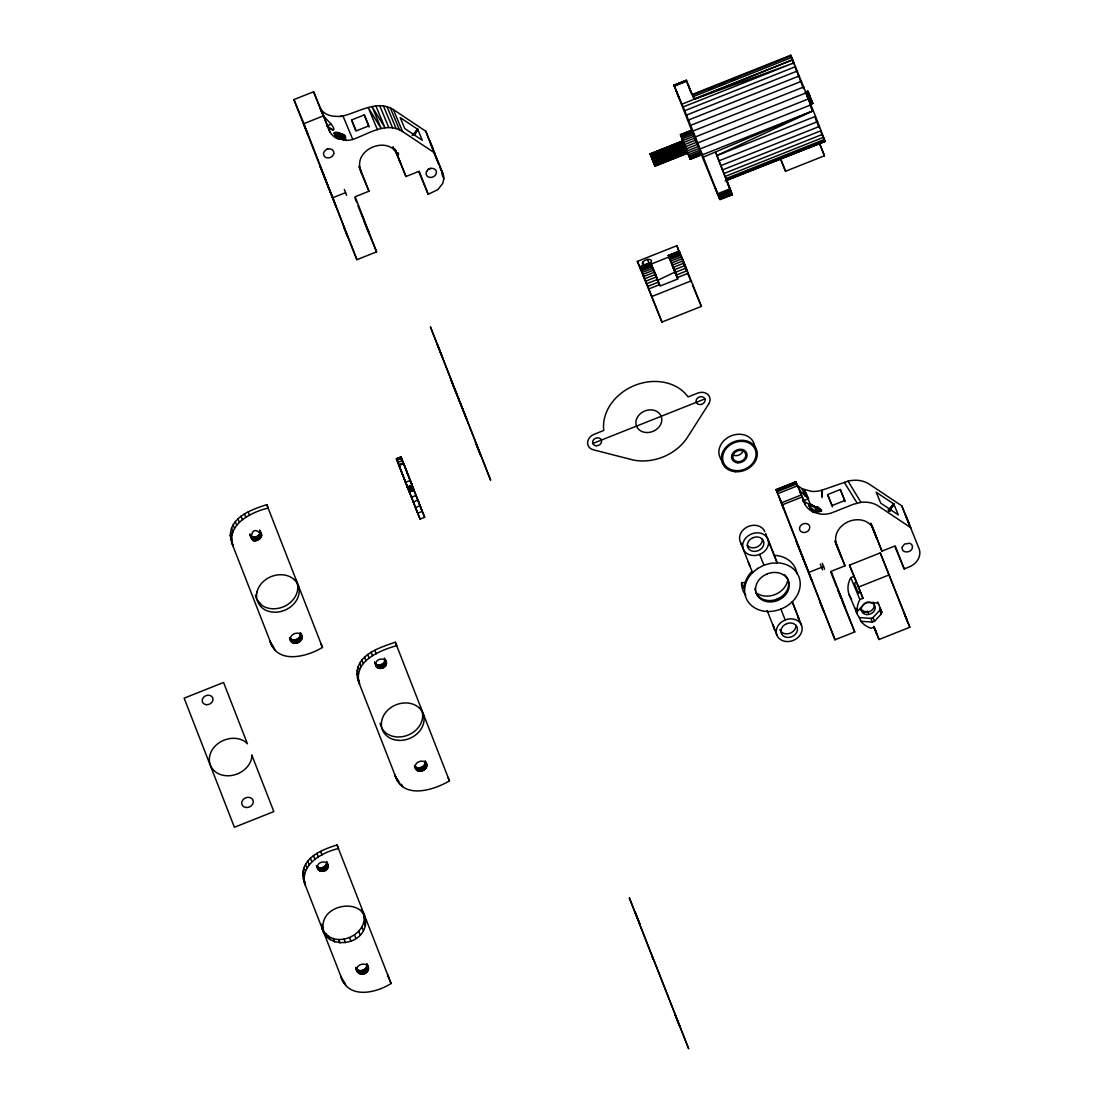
<?xml version="1.0" encoding="UTF-8"?>
<svg xmlns="http://www.w3.org/2000/svg" width="1104" height="1104" viewBox="0 0 1104 1104"><rect width="100%" height="100%" fill="white"/><g stroke="black" fill="none" stroke-linecap="round" stroke-linejoin="round"><path stroke-width="1.5" d="M822.038 497.656L821.721 490.273A23.874 19.789 -22.6 0 1 811.247 491.321L802.125 488.741L797.06 485.222M822.011 496.331L822.094 491.17M809.798 507.15L815.649 511.345L819.292 511.842L821.072 510.71L819.154 508.24L810.957 506.018L804.374 489.665L808.639 498.704L802.567 501.119M677.235 278.222L668.32 255.438L679.167 251.05L680.285 254.072L676.807 245.709L637.367 261.4L644.764 278.719L655.555 274.427L660.192 285.991L677.994 278.926L671.881 264.077L673.633 268.672M639.74 266.809L650.532 262.435L653.706 270.839M668.32 255.438L673.343 267.347L684.19 263.042L701.371 306.388L661.945 322.064L637.367 261.4M230.281 535.523C230.667 516.603 252.112 509.441 266.795 504.652L268.231 508.075C251.698 511.828 225.892 524.483 232.958 545.762L230.281 535.523L231.702 538.945M302.717 874.989C303.02 857.035 322.754 849.376 337.037 844.988L338.528 848.548C322.299 852.081 298.618 865.136 305.463 885.367L302.717 874.989L304.193 878.549M323.044 927.746C321.002 901.733 369.771 897 365.286 925.759C360.442 947.963 322.589 948.971 321.568 924.186L324.052 932.397L322.327 928.933L326.453 936.496M356.896 673.854C357.365 654.079 380.328 647.413 395.342 642.211L396.778 645.633C380.259 650.242 352.038 661.42 359.573 684.094L356.896 673.854L358.317 677.276M324.976 932.935C339.149 950.199 373.621 930.396 361.643 909.931M809.839 527.146L809.273 529.492A5.299 4.402 -22.6 0 1 801.2 531.728A5.299 4.402 -22.6 0 1 801.849 524.538A5.299 4.402 -22.6 0 1 809.591 526.028M744.648 582.498A12.599 10.447 -22.6 0 1 741.64 582.608L741.502 583.864A28.456 23.598 -22.6 0 0 745.793 595.304M250.015 535.136C252.857 539.111 260.02 536.641 260.254 531.907L261.689 535.33C247.724 554.719 248.745 518.093 261.689 535.33M300.26 632.62C307.837 640.762 290.738 648.931 289.565 637.808C292.795 642.362 301.24 638.968 300.495 633.461M316.503 865.853C319.511 870.118 327.391 866.93 326.687 861.796M328.109 867.013C329.282 860.361 318.421 860.485 317.469 866.267C316.296 872.919 327.157 872.795 328.109 867.013L326.618 863.452M360.29 169.257L368.984 191.227L355.129 196.733L376.602 251.85L356.882 259.702L293.899 99.595L313.619 91.756L319.925 107.944A21.431 17.774 -22.6 0 0 335.892 116.362L340.694 116.486C357.185 113.298 376.588 98.987 393.383 109.6L425.827 131.266L443.118 174.17L443.863 178.724L442.732 183.443L437.888 189.584L428.186 194.304L419.065 172.39M374.808 663.076C377.651 667.051 384.813 664.567 385.061 659.833M386.359 664.084C387.532 657.446 376.685 657.57 375.733 663.352C374.56 669.99 385.406 669.88 386.359 664.084L384.937 660.661M356.854 969.602C356.854 962.757 369.647 961.888 368.377 969.491C366.349 976.778 355.378 974.804 355.874 967.228M357.53 972.072L356.054 968.512C359.269 973.079 367.715 969.671 366.97 964.165L368.446 967.725M415.794 769.157L414.359 765.734C417.588 770.302 426.034 766.894 425.288 761.387C431.733 768.274 417.519 776.002 415.173 767.556C414.179 761.263 425.192 758.241 426.71 764.81M692.125 94.53L790.726 55.2L793.859 63.949M859.423 617.591L870.89 618.392L873.016 617.55L879.75 610.264L880.219 608.318L881.765 612.016L881.296 613.962L874.561 621.235L872.436 622.09L860.954 621.29L859.174 617.302A26.261 21.776 -22.6 0 1 855.655 608.276L857.187 611.602L865.039 603.115L867.164 602.26L877.004 602.95L878.66 604.054M817.512 507.564L817.733 506.874L816.574 507.247M650.546 263.152A4.775 2.663 -21.3 0 0 649.318 259.399A4.775 2.663 -21.3 0 0 642.845 262.159L642.39 263.207A4.775 2.663 -21.3 0 0 646.351 265.319M799.889 491.666L804.609 501.754L808.432 503.879L809.439 506.294L810.957 506.018M414.331 134.964L417.74 129.32L400.214 117.617L404.768 128.575L422.294 140.277L417.74 129.32L412.068 135.447M889.189 511L893.743 503.935L876.203 492.232L880.771 503.176L898.297 514.892L893.743 503.935L888.058 510.062M414.055 134.992L417.74 129.32L413.848 134.854M889.134 511.028L893.743 503.935L889.645 511.138L893.743 503.935L888.872 510.862M413.903 135.047L417.74 129.32L414.069 134.729M888.941 511.097L893.743 503.935L889.148 510.697M821.721 490.273L848.024 481.165A26.524 21.983 -22.6 0 1 869.386 484.214L901.816 505.88L919.108 548.771A15.911 13.193 -22.6 0 1 909.116 566.959L904.19 568.919L895.068 547.004M337.106 136.399C361.643 142.844 324.065 122.572 337.355 138.566L345.897 140.387A21.431 17.774 -22.6 0 0 352.756 139.463C367.825 134.233 386.455 121.095 402.505 131.5L434.948 153.166M674.806 272.15L657.487 280.43L656.507 277.946M790.726 55.2L813.289 110.717L716.924 155.54L723.424 172.348M813.289 110.717L703.289 157.113L719.946 199.658L732.269 194.759L715.613 152.214L716.924 155.54L815.497 116.334L813.289 110.717L702.392 154.822L703.289 157.113M681.251 154.96L654.865 165.862L652.547 160.163M726.57 180.035L750.32 170.333M753.48 169.036L759.814 166.442M764.561 164.496L770.896 161.915M323.03 115.478L331.186 124.186C338.1 133.073 329.958 129.858 327.488 126.118L329.917 131.969A21.431 17.774 -22.6 0 0 337.355 138.566M293.899 99.595L303.904 123.62L323.624 115.782L329.917 131.969M326.549 126.035L331.186 124.186M351.61 119.963L364.306 114.913L368.874 125.87L356.164 130.921L351.61 119.963L355.778 130.686M332.759 197.74L320.008 166.152L336.113 206.738L332.759 197.74L345.58 192.648L344.324 189.474M394.984 149.771L405.955 176.516L419.216 171.244L428.186 194.304M673.923 85.118L686.302 80.302L694.292 99.25L794.052 62.845L683.141 106.95L673.923 85.118L677.207 93.495M673.978 85.312L686.302 80.302M674.13 85.546L686.453 80.633M674.144 85.781L684.922 81.489M674.378 86.14L686.702 81.241M692.153 94.406L692.512 95.11L791.085 55.904M708.34 89.176L713.101 87.285M719.463 84.76L724.238 82.855M730.6 80.33L735.374 78.425M692.512 95.11L693.188 96.641L791.761 57.436M681.968 104.149L792.755 59.768L694.181 98.974L693.188 96.641M683.141 106.95L684.701 110.717L795.598 66.613M684.701 110.717L686.495 115.092L797.405 70.987M686.495 115.092L688.496 120.019L799.393 75.9M688.496 120.019L690.662 125.359L801.559 81.254M682.865 141.064L680.45 134.674L692.111 130.203L701.84 154.712L690.248 159.321L687.764 153.387M680.45 134.674L692.029 130.065L692.663 131.859M680.726 135.502L692.346 130.714M690.662 125.359L692.939 131.045L803.836 86.94M680.533 134.812L681.127 136.192L692.705 131.583M681.127 136.192L681.623 137.379L693.202 132.784M681.623 137.379L682.231 138.869L693.823 134.26M682.231 138.869L682.934 140.608L694.526 135.999M650.118 153.87L682.893 140.829L684.535 144.762L651.76 157.803L650.159 153.939L652.119 159.086L655.031 166.193L687.806 153.152L685.805 147.936L653.016 160.963M809.701 103.086L810.239 104.369L812.751 103.459L807.88 91.259L805.382 92.115L807.852 91.135L808.735 93.233L810.322 97.166L807.852 98.146L806.624 95.082L809.094 94.102M650.159 153.98L682.934 140.898L683.21 141.726M650.256 154.284L683.059 141.16M805.423 92.198L808.004 91.466M650.463 154.629L683.238 141.588M805.534 92.446L808.183 91.894M692.939 131.045L695.299 136.951L806.196 92.833M650.711 155.222L683.486 142.195M805.727 92.874L808.432 92.501M697.825 144.265L686.246 148.874L684.949 145.797L683.721 142.526L695.299 137.917M651.015 155.968L683.79 142.927M808.735 93.233L806.279 94.213L805.975 93.481M651.374 156.837L684.149 143.796M696.127 139.987L684.549 144.596L685.391 146.722L652.602 159.901L651.76 157.803M807.024 96.048L809.48 95.068M652.174 158.824L684.949 145.797M807.438 97.083L809.894 96.103M685.391 146.722L696.983 142.112M702.392 154.822L697.7 142.954L808.597 98.849M811.895 101.154L809.425 102.134L808.28 99.222L810.75 98.242M653.43 162.012L686.205 148.971L687.806 153.152M808.694 100.257L811.164 99.277M653.816 162.992L686.591 149.965M809.08 101.251L811.55 100.271M654.161 163.889L686.95 150.848M687.074 150.958L698.653 146.349M654.465 164.662L687.24 151.621M812.185 101.941L809.729 102.92L810.281 104.438L812.751 103.459M654.713 165.296L687.488 152.255M809.963 103.555L812.434 102.575L812.71 103.39M687.668 152.738L654.865 165.862L699.425 148.309M810.129 104.121L812.613 103.045M700.074 148.943L810.971 104.839M690.248 159.321L688.537 154.712L700.115 150.103M689.131 156.257L700.723 151.648M689.614 157.527L701.206 152.918M689.972 158.479L701.551 153.87M691.394 158.093L701.523 154.063L701.84 154.712M690.166 159.169L701.771 154.477M718.98 160.825L817.567 121.619L815.497 116.334M720.857 165.641L819.43 126.436L817.567 121.619M722.499 169.919L821.086 130.714L819.43 126.436M821.086 130.714L822.466 134.357L723.893 173.563L732.269 194.759M724.997 176.502L823.57 137.296L822.466 134.357M725.797 178.682L824.371 139.477L823.57 137.296M811.537 145.645L816.215 143.782M726.28 180.062L824.992 141.409L726.28 180.062L824.854 140.857L824.371 139.477M725.176 181.097L824.992 141.409L820.879 131.914M717.683 193.711L730.006 188.812L730.393 190.04L728.654 185.817M718.235 195.132L730.558 190.219M718.732 196.402L731.055 191.503M719.159 197.519L731.483 192.62M780.487 159.073L785.524 171.258L824.467 155.774L819.334 142.54M719.504 198.416L731.828 193.517M699.757 150.806L719.698 199.162L732.076 194.194M719.698 199.162L732.228 194.608M639.865 266.961L650.656 262.669L655.555 274.427M668.458 255.59L679.291 251.284L684.19 263.042M639.851 267.182L650.642 262.89M668.444 255.824L679.291 251.505M640.113 267.499L650.905 263.207M668.693 256.128L679.54 251.809M640.472 268.327L679.898 252.637M640.941 269.445L651.746 265.153M669.535 258.074L680.381 253.754M641.534 270.839L652.326 266.533M670.114 259.468L680.961 255.148M642.211 272.481L653.002 268.189M670.804 261.11L681.637 256.79M642.983 274.358L653.775 270.066M671.577 262.987L682.41 258.681M643.839 276.442L654.631 272.15M672.419 265.084L683.266 260.765M645.053 280.043L643.287 275.462L645.743 281.147L656.535 276.856M674.323 269.79L685.17 265.471M644.432 278.18L647.192 285.274L646.64 283.769L657.57 279.422M675.358 272.343L686.205 268.024M661.945 322.064L647.827 286.364L658.633 282.072M676.421 274.993L687.268 270.673M648.835 288.917L659.626 284.625M677.414 277.546L688.261 273.24M651.967 296.452L691.394 280.775M416.857 511.249L396.364 458.781L401 456.946L412.33 485.525L407.486 487.333L406.244 484.173M396.405 458.836L401 457.015M396.474 458.974L401.166 457.304M396.515 459.085L401.042 457.153M396.612 459.278L401.359 457.774M401.166 457.498L396.86 459.885L401.525 458.146M396.86 460.147L401.608 458.353L396.902 459.982L405.168 481.316M397.73 462.438L402.353 460.603L401.345 457.981M406.079 483.731L405.223 481.427L407.707 487.361L398.627 464.453L403.471 463.087M399.193 465.474L403.802 463.639L410.688 481.896M405.513 482.282L410.233 480.475L412.33 485.525M407.362 487.03L411.93 485.042M407.431 487.181L412.054 485.332L411.254 483.317M407.611 487.637L412.234 485.788M407.666 487.789L412.289 485.939M407.486 487.333L412.413 486.243M407.735 487.94L412.468 486.395L424.681 517.265L420.072 519.101L415.849 508.709M407.914 488.382L412.592 486.698M408.038 488.686L412.648 486.85M408.094 488.837L412.772 487.14M408.204 489.127L412.827 487.292M408.259 489.265L412.937 487.582L408.383 489.555M407.845 488.244L408.439 489.693L413.117 487.996M408.439 489.693L413.172 488.12M408.604 490.093L413.269 488.382M408.494 489.831L413.379 488.644M408.701 490.355L413.42 488.755M408.797 490.604L413.517 489.003M408.894 490.838L413.614 489.224M408.991 491.059L413.696 489.431M409.156 491.473L413.779 489.638M409.073 491.266L413.862 489.817M409.239 491.666L413.931 489.997M409.308 491.832L414.055 490.314M409.377 491.998L411.544 497.2L416.167 495.365M413.282 502.113C412.951 503.893 415.642 499.381 418.099 500.65M415.352 507.605L419.975 505.756M592.765 443.504L704.904 398.903A4.637 3.85 -22.6 0 0 697.217 398.378A4.637 3.85 -22.6 0 0 699.632 404.588A4.637 3.85 -22.6 0 0 704.904 398.903M417.629 513.236L422.252 511.387L424.681 517.265M266.795 504.652L322.478 647.427C306.953 656.921 276.773 664.87 269.831 640.706L272.812 647.206M904.19 568.919L895.206 545.859L881.944 551.131L873.499 529.409A19.9 16.491 -22.6 0 0 849.031 521.392A19.9 16.491 -22.6 0 0 836.528 544.106L844.988 565.828L831.133 571.348L854.731 631.943L835.01 639.782L776.043 489.5L795.86 481.813L805.12 504.542A23.874 19.789 -22.6 0 0 813.538 512.215L820.755 514.133A23.874 19.789 -22.6 0 0 831.215 513.084L853.406 504.266L860.968 502.361A26.524 21.983 -22.6 0 1 878.508 506.115L910.938 527.781M777.685 489.362L795.86 481.813M776.043 489.5L776.498 490.411L796.205 482.572M776.498 490.411L777.078 491.749L796.784 483.911M777.078 491.749L777.865 493.64L797.585 485.801M777.865 493.64L781.66 502.748L801.38 494.909M782.46 504.804L802.166 496.966M827.614 494.578L840.31 489.527L844.864 500.485L832.168 505.535L827.614 494.578L832.375 506.833M808.79 572.424L795.956 540.643L812.158 581.463L808.79 572.424L823.57 566.545L822.301 563.302M857.187 611.602L857.104 609.477A26.261 21.776 -22.6 0 1 859.906 599.541L862.983 598.313L849.473 565.138L880.274 552.883L909.82 627.251L879.019 639.506L873.802 626.989M851.584 599.086A26.261 21.776 -22.6 0 1 850.784 577.627L853.861 576.412M849.473 565.138L858.595 587.052L889.396 574.798M860.485 592.324L858.388 593.152L854.275 583.271L856.373 582.429L855.572 580.387M395.342 642.211L449.438 780.887C433.651 790.34 402.187 800.069 394.859 774.939L397.826 781.439M337.037 844.988L391.078 983.526C375.208 993.49 347.691 999.424 340.681 976.074L343.717 982.712M814.849 511.828A4.775 2.663 -21.3 0 1 816.311 511.083C818.478 508.751 823.901 513.664 820.783 509.455M820.7 142.181L824.798 141.119M340.556 116.155L342.902 115.782L352.756 139.463M334.429 132.673L336.472 137.917M344.075 135.999L343.441 134.453L345.304 139.145M816.353 507.191L808.432 503.879M398.585 153.083L396.184 152.6L395.011 149.62M808.694 503.935L809.577 506.653M860.251 609.477L865.439 611.961L867.537 611.119L868.337 613.175M333.229 129.858L327.819 126.974L321.333 110.897L322.368 113.698M811.826 506.101L811.026 504.459L815.608 506.998L817.098 510.807M807.962 498.304L801.062 491.998L797.502 485.912M812.696 506.294L811.026 504.459L814.614 506.722L816.311 511.083M398.585 154.422L396.184 152.6L400.738 163.558M811.026 504.459L813.634 506.488M809.439 506.294L810.598 508.916L809.577 506.046M860.954 621.29L862.321 622.891A26.261 21.776 -22.6 0 0 871.07 628.231L874.147 627.003L879.019 639.506M395.577 150.172L397.495 154.795C388.663 134.854 353.473 148.999 360.525 169.505L359.076 166.373M396.405 778.016L397.826 779.866M271.391 643.784L273.502 646.558M342.226 979.151L343.648 981.001M844.284 482.365L857.132 503.079M848.024 481.165L860.968 502.361M689.269 87.685L688.123 84.939L689.241 87.865M845.236 607.959L837.757 589.453L841.897 599.389M256.887 599.486L262.103 605.503A21.887 18.147 -22.6 0 0 289.565 603.157A21.887 18.147 -22.6 0 0 295.306 579.131M301.682 636.042C298.88 629.625 287.44 635.021 291.001 641.231M393.065 147.287L394.335 149.978L393.052 146.901M409.832 479.633L410.233 480.475M403.057 462.093L403.333 462.866L403.043 462.093M407.321 472.967L405.858 469.366M687.64 152.835L688.537 154.712M417.947 500.319L422.294 511.525M701.523 154.063L700.046 150.517M647.455 259.468L649.359 263.98M810.985 505.549L810.488 504.376M417.16 511.994L417.008 511.497M812.406 102.7L810.281 97.442M872.174 527.215L876.535 537.924L875.72 535.744M881.944 551.131L871.015 524.234M909.82 627.251L880.274 552.883M880.04 609.298L881.585 612.996M879.75 610.264L881.296 613.962M873.016 617.55L874.561 621.235M870.89 618.392L872.436 622.09M850.784 577.627L859.906 599.541M835.079 540.988L841.869 558.224M836.432 545.293L844.988 565.828M818.119 507.812L817.733 506.874L816.877 507.343L818.133 510.6M849.224 594.821L856.801 613.037M812.779 509.869L813.786 512.297M812.489 509.689L813.662 512.256M802.125 488.741L805.299 496.345M854.731 631.943L845.167 608.663M687.419 272.854L691.214 282.003M692.484 285.053L701.371 306.388M668.872 257.011L669.438 258.377M777.037 599.113L777.602 600.493M748.208 562.005L749.975 566.242M741.64 582.608L744.206 588.763C744.22 582.167 747.463 576.012 751.962 571.348L752.542 572.728L740.977 543.472A13.262 10.999 -22.6 0 0 742.44 545.956M434.645 153.815L443.118 174.17M435.252 156.05L438.509 163.875M439.82 166.994L443.725 176.392M441.904 174.032L443.863 178.724M393.383 109.6L402.505 131.5M390.347 107.902L399.469 129.817M387.007 106.66L396.129 128.575M383.419 105.887L392.541 127.802M379.679 105.611L388.787 127.526M394.887 149.164L396.17 152.242M375.843 105.832L384.965 127.747L372.02 106.55L381.142 128.464L368.281 107.75L377.402 129.651M452.833 385.02L453.854 387.449M360.442 170.678L368.984 191.227M342.792 138.235L343.634 140.263L344.765 137.614L345.897 140.387L344.959 137.462M338.445 137.2L339.342 139.339M313.619 91.756L323.624 115.782M319.925 107.944L322.299 113.671M361.822 214.797L363.616 219.103M367.025 228.266L369.426 234.02L362.926 217.93M367.218 229.328L376.602 251.85M448.003 777.464L449.438 780.887M385.268 659.378L386.428 662.441M384.385 658.039L386.483 663.256M384.661 661.489L386.083 664.912M384.233 662.276L385.655 665.698M425.137 760.932L426.089 763.209M425.344 762.271L426.765 765.693M383.654 662.993L385.089 666.416M425.219 763.154L426.641 766.576M382.964 663.642L384.385 667.064M424.916 764.037L426.337 767.459M424.46 764.879L425.882 768.301M382.163 664.18L383.599 667.603M423.839 765.652L425.261 769.074M381.294 664.594L382.715 668.03M374.822 650.38L376.243 653.803M423.094 766.342L424.529 769.764M380.369 664.898L381.791 668.32M422.239 766.921L423.674 770.344M379.431 665.05L380.852 668.472M421.314 767.377L422.735 770.799M378.479 665.05L379.914 668.472M377.582 664.912L379.003 668.334M420.32 767.68L421.742 771.103M376.74 664.636L378.161 668.058M419.299 767.846L420.734 771.268M371.054 652.16L372.49 655.583M375.981 664.235L377.402 667.658M374.656 661.903L376.754 667.133M374.711 662.717L376.243 666.499M418.292 767.86L419.727 771.282M417.326 767.708L418.747 771.13M416.415 767.418L417.85 770.84M415.615 766.976L417.036 770.399M414.911 766.411L416.346 769.833M367.591 654.41L369.012 657.832M364.499 657.046L365.921 660.482M361.864 660.04L363.285 663.463M359.725 663.311L361.16 666.733M358.165 666.747L359.6 670.169M357.213 670.294L358.634 673.716M357.213 677.332L358.634 680.768M401.635 784.309L402.587 786.586M398.53 780.79L399.952 784.213M321.057 643.991L322.478 647.427M260.213 531.093L261.634 534.515M259.592 530.099L260.544 532.39M260.144 532.735L261.565 536.158M259.868 533.549L261.289 536.986M259.44 534.336L260.861 537.758M300.343 632.992L301.916 636.884M300.536 634.331L301.972 637.753M258.86 535.067L260.282 538.49M300.412 635.228L301.847 638.65M258.17 535.702L259.592 539.125M300.122 636.097L301.544 639.533M248.207 512.049L249.628 515.471M299.653 636.939L301.088 640.361M257.37 536.24L258.791 539.677M299.046 637.726L300.467 641.148M256.501 536.668L257.922 540.091M298.301 638.402L299.722 641.838M255.576 536.958L256.997 540.38M297.445 638.981L298.88 642.404M254.624 537.11L256.059 540.532M244.439 513.829L245.875 517.252M296.507 639.437L297.942 642.859M253.685 537.124L255.107 540.546M252.775 536.986L254.21 540.408M295.527 639.754L296.948 643.177M251.933 536.71L253.368 540.132M251.174 536.296L252.609 539.718M294.506 639.92L295.927 643.342M249.863 533.963L251.96 539.194M249.918 534.791L251.45 538.559M293.498 639.92L294.92 643.342M292.532 639.782L293.954 643.204M240.976 516.079L242.397 519.501M291.622 639.478L293.043 642.901M290.807 639.05L292.243 642.473M290.117 638.485L291.553 641.907M237.884 518.728L239.306 522.151M235.249 521.709L236.67 525.131M233.11 524.98L234.545 528.402M231.55 528.416L232.972 531.838M230.598 531.962L232.019 535.385M230.598 539.014L232.019 542.437M273.985 647.703L274.937 649.98M363.244 912.663L364.72 916.223M361.339 909.751L362.319 912.125M364.251 917.314L365.728 920.874M389.022 978.268L387.532 974.708L391.078 983.526M363.809 922.199L365.286 925.759M361.933 926.987L363.423 930.548M358.772 931.348L360.249 934.909M326.605 861.493L328.178 865.357M326.743 862.61L328.219 866.171M326.342 864.266L327.833 867.827M320.643 851.501L322.12 855.062M325.915 865.053L327.391 868.613M366.845 963.751L368.225 966.897M354.522 934.991L356.012 938.552M367.025 965.048L368.501 968.608M325.349 865.771L326.825 869.331M366.901 965.931L368.377 969.491M366.597 966.814L368.087 970.375M324.645 866.419L326.135 869.98M366.142 967.656L367.618 971.216M323.858 866.957L325.335 870.518M365.521 968.429L367.011 971.989M322.975 867.385L324.466 870.946M316.889 853.295L318.366 856.856M364.775 969.119L366.266 972.679M322.051 867.675L323.541 871.235M363.934 969.698L365.41 973.259M321.112 867.827L322.589 871.387M349.485 937.655L350.975 941.215M362.995 970.154L364.472 973.714M320.174 867.827L321.65 871.387M319.263 867.703L320.74 871.263M362.002 970.471L363.492 974.018M313.412 855.531L314.902 859.091M318.421 867.427L319.898 870.987M360.994 970.623L362.471 974.183M317.662 867.013L319.139 870.573M317.014 866.488L318.49 870.049M316.406 865.55L317.98 869.414M359.987 970.637L361.463 974.197M359.007 970.485L360.497 974.045M358.11 970.195L359.587 973.756M357.296 969.754L358.772 973.314M310.321 858.181L311.811 861.741M344.006 939.173L345.483 942.733M355.916 968.098L358.082 972.748M307.685 861.175L309.161 864.736M338.445 939.435L339.922 942.995M305.56 864.432L307.036 867.992M304 867.882L305.477 871.442M333.187 938.428L334.664 941.988M303.034 871.429L304.525 874.989M328.592 936.206L330.068 939.766M303.034 878.467L304.511 882.027M326.149 933.998L327.64 937.558M344.351 981.925L345.828 985.486M642.845 262.159L644.143 265.291M819.43 143.589L824.467 155.774M398.71 464.563L398.986 465.239M809.494 506.281L810.598 508.972M817.291 123.179L819.196 127.829M690.69 91.48L691.449 93.329L688.606 86.402M421.176 508.751L421.687 510.034M402.325 473.933L401.249 471.201M815.207 118.031L816.781 121.882M699.343 148.778L697.742 144.79M682.934 140.608L683.721 142.526M873.816 626.382L876.576 633.434L874.989 629.308M906.812 517.873L909.517 524.814L907.75 520.219M685.156 266.05L686.619 269.597L682.714 259.757L684.825 265.208M673.012 266.809L675.772 273.902L674.02 269.307M645.743 281.147L647.827 286.364M430.822 143.272L433.513 150.199L431.747 145.604M403.691 463.639L404.326 465.212M418.416 501.437L418.996 502.9M399.027 465.364L399.745 467.158M413.793 503.286L414.414 504.859M810.653 106.702L812.406 111.049M690.124 90.086L690.414 90.818M691.035 92.529L689.558 88.403M677.801 94.985C683.169 108.178 671.674 79.157 677.497 94.378M658.481 282.886L659.447 285.301M341.233 133.667L343.151 138.455M728.681 185.638L726.984 181.456L729.992 188.963M695.299 136.951L697.7 142.954M677.497 94.24L692.056 131.431M843.139 603.571L844.67 607.421M412.109 485.484L412.468 486.395M807.852 98.146L808.28 99.222M716.372 190.537L718.069 194.939L714.661 186.369L716.33 190.716M696.886 142.651L695.216 138.428M694.982 138.814L696.776 143.327M802.939 499.008L805.12 504.542M841.607 599.707L842.628 602.287M336.72 137.186L334.898 132.632L336.72 137.296M418.996 503.327L421.01 508.351L420.472 506.874M801.821 84.442L803.533 88.762M907.378 519.57L905.611 514.988M692.622 132.866L694.388 137.324M874.644 628.728L873.788 626.548M841.11 598.437L838.681 592.282M821.997 606.91L823.97 612.058L819.582 601.018L821.569 606.193M654.603 273.116L655.541 275.503M645.426 280.678L646.64 283.769M431.374 144.955L429.608 140.374M344.296 134.909L345.538 138.055M637.422 918.031C630.039 898.835 645.178 937.862 637.808 918.707M305.518 128.726C298.135 109.531 313.274 148.543 305.918 129.403M419.078 503.134L402.353 460.603M904.866 614.969L907.378 621.193L903.914 612.444L904.59 614.293M759.635 554.401L763.885 565.22M780.942 609.16L785.179 619.979M454.406 388.884L466.606 419.023L450.446 378.396L453.289 386.014M411.143 483.055L410.867 482.338M799.655 78.908L801.256 83.007M837.356 588.915L838.24 591.164M820.327 564.089L822.604 569.912M767.942 539.249A13.262 10.999 -22.6 0 1 752.942 555.491A13.262 10.999 -22.6 0 1 746 537.758A13.262 10.999 -22.6 0 1 767.942 539.249L777.188 562.957L765.61 533.632A13.262 10.999 -22.6 0 1 766.231 536.447M792.286 601.652L801.518 625.292A13.262 10.999 -22.6 0 1 786.517 641.534A13.262 10.999 -22.6 0 1 779.562 623.801A13.262 10.999 -22.6 0 1 801.518 625.292M792.41 602.342L799.172 619.675A13.262 10.999 -22.6 0 0 797.723 617.191M767.142 610.553L776.885 635.131M797.64 73.733L799.117 77.542M901.816 505.88L910 526.87M870.932 523.255L876.742 538.172M688.04 84.967L686.302 80.413M840.31 489.527L845.015 501.63M877.749 601.942L881.765 612.016M694.444 136.454L693.146 133.129M858.595 587.052L862.983 598.313M835.176 541.719L837.039 546.508M820.369 509.027L821.155 511.042M819.996 508.751L820.824 510.862M819.817 508.613L820.658 510.779M819.154 508.24L820.079 510.614M818.381 507.909L819.403 510.517M812.351 509.579L813.427 512.366M830.705 571.831L836.763 587.356M781.66 502.748L835.01 639.782M676.807 245.709L686.785 271.336M425.827 131.266L434.603 154.477M395.508 150.13L405.955 176.516M364.306 114.913L369.026 127.015M359.173 167.104L361.657 173.48M344.131 134.785L345.345 137.931M342.695 134.108L344.627 139.063M341.854 133.819L343.717 138.593M340.957 133.598L342.82 138.4M339.991 133.349L341.812 138.055M339.025 133.156L340.874 137.903M338.072 132.977L339.935 137.765M337.148 132.839L339.59 139.09M336.306 132.728L338.762 139.049M335.547 132.632L337.41 137.434M335.809 136.855L334.222 132.77L335.602 137.131M354.95 197.906L356.785 202.625M358.013 205.772L362.305 216.798M363.533 219.958L366.597 227.824M303.904 123.62L356.882 259.702M411.544 497.2L420.072 519.101M358.151 680.671L396.281 778.361M231.536 542.34L271.253 644.129M303.973 881.806L342.157 979.634M795.377 67.91L797.143 72.478M780.39 158.024L785.524 171.258M809.701 506.005L811.288 510.103M823.543 566.476L824.605 569.222M345.58 192.648L346.601 195.298M796.853 484.794L795.887 482.117M335.036 133.06L336.499 137.683M255.424 595.028L256.1 598.12M721.754 460.23A18.382 15.235 -22.6 0 1 731.29 435.79A18.382 15.235 -22.6 0 1 754.75 447.106M743.199 450.432A6.679 5.548 -22.6 0 1 732.449 454.71M784.295 574.522A17.236 14.297 -22.6 0 1 780.845 597.14L776.857 599.21A17.236 14.297 -22.6 0 1 755.771 592.048M755.398 590.861A17.236 14.297 -22.6 0 1 755.026 588.377M775.381 555.381A28.456 23.598 -22.6 0 1 796.922 573.901M787.607 581.118A19.223 15.939 -22.6 0 1 756.544 593.138M798.385 617.757A13.262 10.999 -22.6 0 1 798.992 620.572M775.201 630.08A13.262 10.999 -22.6 0 1 773.131 624.781M774.553 629.515A13.262 10.999 -22.6 0 1 773.932 626.699M795.97 625.402A8.459 7.01 -22.6 0 1 789.125 633.558A8.459 7.01 -22.6 0 1 779.838 629.708M741.64 544.037A13.262 10.999 -22.6 0 1 746.911 527.132A13.262 10.999 -22.6 0 1 764.81 531.714M762.395 539.359A8.459 7.01 -22.6 0 1 756.599 547.17A8.459 7.01 -22.6 0 1 747.173 545.252M420.196 707.347A21.887 18.147 -22.6 0 1 410.495 733.953A21.887 18.147 -22.6 0 1 381.625 727.771M380.977 726.335A21.887 18.147 -22.6 0 1 380.149 723.272M328.04 148.543A5.299 4.402 -22.6 0 1 326.812 149.192M430.657 168.153A5.299 4.402 -22.6 0 1 428.104 169.174M873.167 602.191A7.162 5.934 -22.6 0 1 870.311 611.312A7.162 5.934 -22.6 0 1 860.651 608.815M857.987 592.82A7.162 5.934 -22.6 0 1 859.381 591.634M256.956 592.006C255.452 598.396 258.088 605.24 263.539 608.925A21.887 18.147 -22.6 0 0 295.969 601.211A21.887 18.147 -22.6 0 0 285.881 575.308A21.887 18.147 -22.6 0 0 256.956 592.006M251.878 755.205L251.588 758.489A21.887 18.147 -22.6 0 1 222.663 775.187A21.887 18.147 -22.6 0 1 212.575 749.285A21.887 18.147 -22.6 0 1 245.005 741.584L247.434 743.792L223.574 682.479L184.133 698.17L234.407 827.269L273.833 811.592L251.878 755.205M902.189 547.184C901.099 554.153 912.925 553.007 912.428 546.701A5.299 4.402 -22.6 0 0 909.613 543.251L904.438 544.079L902.189 547.184M333.739 153.718L333.284 154.891A5.299 4.402 -22.6 0 1 324.576 156.616A5.299 4.402 -22.6 0 1 327.502 149.123A5.299 4.402 -22.6 0 1 333.739 153.718M426.641 171.41L426.199 172.569A5.299 4.402 -22.6 0 0 432.423 177.178A5.299 4.402 -22.6 0 0 435.349 169.671A5.299 4.402 -22.6 0 0 426.641 171.41M893.743 503.935L889.479 510.986L893.743 503.935M417.74 129.32L414.248 134.964L417.74 129.32M708.74 403.912L687.751 436.88A46.423 38.474 -22.6 0 1 633.282 460.023L593.331 449.811A9.715 8.059 -22.6 0 1 587.59 442.511A9.715 8.059 -22.6 0 1 594.159 434.286L603.736 430.463A46.423 38.474 -22.6 0 1 634.869 385.351A46.423 38.474 -22.6 0 1 688.082 396.929L697.659 393.121A9.715 8.059 -22.6 0 1 708.009 394.625A9.715 8.059 -22.6 0 1 708.74 403.912M757.551 568.505L751.976 573.183A28.456 23.598 -22.6 0 0 766.314 611.464C776.14 612.016 785.924 608.194 792.851 601.197A28.456 23.598 -22.6 0 0 778.513 562.916L771.296 563.178L764.134 565.082L757.551 568.505M753.163 537.607L751.217 538.614A8.459 7.01 -22.6 0 0 748.126 548.053A8.459 7.01 -22.6 0 0 758.089 550.73L760.049 549.723A8.459 7.01 -22.6 0 0 763.126 540.284A8.459 7.01 -22.6 0 0 753.163 537.607M767.404 573.804L763.416 575.874A17.236 14.297 -22.6 0 0 757.137 595.111A17.236 14.297 -22.6 0 0 777.423 600.576L781.411 598.506A17.236 14.297 -22.6 0 0 787.69 579.269A17.236 14.297 -22.6 0 0 767.404 573.804M786.738 623.65L784.778 624.657A8.459 7.01 -22.6 0 0 781.701 634.096A8.459 7.01 -22.6 0 0 791.651 636.773L793.61 635.766A8.459 7.01 -22.6 0 0 796.688 626.327A8.459 7.01 -22.6 0 0 786.738 623.65M437.212 344.103L442.469 357.365L437.212 344.103M475.507 442.469L480.764 455.731L475.507 442.469M430.491 327.101L490.562 480.033L430.491 327.101M779.893 499.063L783.937 509.248L779.893 499.063M657.984 280.982L654.134 271.336L657.984 280.968M343.482 226.141L347.801 237.056L343.482 226.141M675.386 1015.445L679.705 1026.375L675.386 1015.445M652.216 956.092L651.733 955.057L653.168 959.086L629.308 897.787L688.689 1048.8L652.216 956.092M735.581 471.725A18.382 15.235 -22.6 0 0 756.406 449.231A18.382 15.235 -22.6 0 0 726.004 447.12A18.382 15.235 -22.6 0 0 735.581 471.725M735.83 470.649A17.126 14.2 -22.6 0 0 755.246 449.701A17.126 14.2 -22.6 0 0 726.915 447.727A17.126 14.2 -22.6 0 0 735.83 470.649M737.707 462.811A7.935 6.583 -22.6 0 0 746.704 453.095A7.935 6.583 -22.6 0 0 733.58 452.185A7.935 6.583 -22.6 0 0 737.707 462.811M737.969 461.734A6.679 5.548 -22.6 0 0 745.545 453.565A6.679 5.548 -22.6 0 0 734.491 452.792A6.679 5.548 -22.6 0 0 737.969 461.734M596.132 445.754A4.637 3.85 -22.6 0 0 601.39 440.082A4.637 3.85 -22.6 0 0 593.717 439.544A4.637 3.85 -22.6 0 0 596.132 445.754M646.13 432.533A13.262 10.999 -22.6 0 0 661.158 416.305A13.262 10.999 -22.6 0 0 639.216 414.787A13.262 10.999 -22.6 0 0 646.13 432.533M246.289 807.521A5.962 4.954 -22.6 0 0 253.051 800.221A5.962 4.954 -22.6 0 0 243.17 799.531A5.962 4.954 -22.6 0 0 246.289 807.521M206.476 704.711A5.575 4.623 -22.6 0 0 212.782 697.894A5.575 4.623 -22.6 0 0 203.564 697.259A5.575 4.623 -22.6 0 0 206.476 704.711M398.268 740.356A21.887 18.147 -22.6 0 0 423.067 713.584A21.887 18.147 -22.6 0 0 386.869 711.073A21.887 18.147 -22.6 0 0 398.268 740.356M866.792 614.583A7.162 5.934 -22.6 0 0 874.92 605.834A7.162 5.934 -22.6 0 0 863.066 605.006A7.162 5.934 -22.6 0 0 866.792 614.583"/></g></svg>
